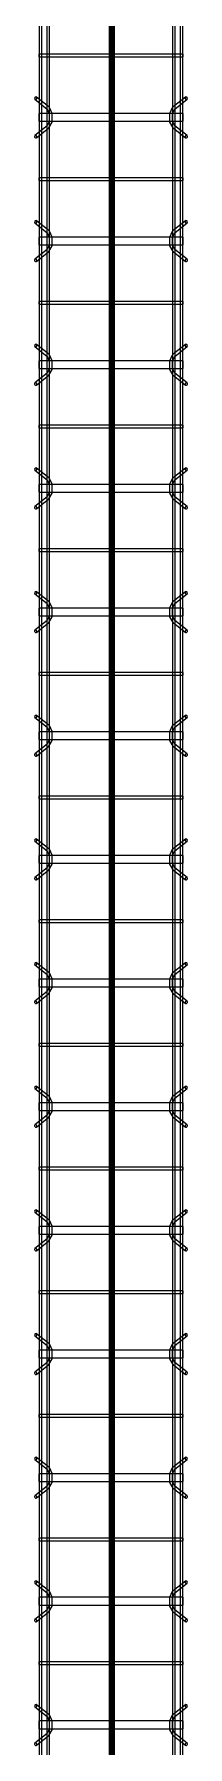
# Model space of a CAD drawing. Header units: inches. Extents: x -19229 to -222, y -6301 to 12387.
# Drawn here: x -3325.4 to -3310.5, y 10649.4 to 10815.6 of the extents above; entities that cross this region are included whole.
import ezdxf

# ---------------------------------------------------------------- set-up
doc = ezdxf.new("R2010")
doc.units = ezdxf.units.IN
doc.header["$MEASUREMENT"] = 0
doc.layers.add('A-GENM', color=13, linetype='Continuous', lineweight=9)
doc.layers.add('S-BEAM', color=12, linetype='Continuous', lineweight=9)

# ---------------------------------------------------------------- blocks, each defined once
blk = doc.blocks.new('Dowel bar assembly - Dowel bar assembly-671876-SLAB ON GROUND JOINTS')
at = {"layer": 'S-BEAM'}
for p, q in [((1628, 1.98), (0, 1.98)), ((0, 1.72), (1628, 1.72)), ((748.02, 2.23), (748.97, 1.03)), ((749.18, 1.19), (748.23, 2.39)), ((749.62, 1.99), (749.62, -12.01)), ((750.38, 1.99), (749.62, 1.99)), ((749.62, 1.99), (750.38, 1.99)), ((750.38, -12.01), (750.38, 1.99)), ((751.76, 2.39), (750.81, 1.19)), ((751.01, 1.03), (751.96, 2.23)), ((755.87, 1.99), (755.87, -12.01)), ((756.13, 1.99), (755.87, 1.99)), ((755.87, 1.99), (756.13, 1.99)), ((756.13, -12.01), (756.13, 1.99)), ((760.02, 2.23), (760.97, 1.03)), ((761.18, 1.19), (760.23, 2.39)), ((761.62, 1.99), (761.62, -12.01)), ((762.38, 1.99), (761.62, 1.99)), ((761.62, 1.99), (762.38, 1.99)), ((762.38, -12.01), (762.38, 1.99)), ((763.76, 2.39), (762.81, 1.19)), ((763.01, 1.03), (763.96, 2.23)), ((767.87, 1.99), (767.87, -12.01)), ((768.13, 1.99), (767.87, 1.99)), ((767.87, 1.99), (768.13, 1.99)), ((768.13, -12.01), (768.13, 1.99)), ((772.02, 2.23), (772.97, 1.03)), ((773.18, 1.19), (772.23, 2.39)), ((773.62, 1.99), (773.62, -12.01)), ((774.38, 1.99), (773.62, 1.99)), ((773.62, 1.99), (774.38, 1.99)), ((774.38, -12.01), (774.38, 1.99)), ((775.76, 2.39), (774.81, 1.19)), ((775.01, 1.03), (775.96, 2.23)), ((779.87, 1.99), (779.87, -12.01)), ((780.13, 1.99), (779.87, 1.99)), ((779.87, 1.99), (780.13, 1.99)), ((780.13, -12.01), (780.13, 1.99)), ((784.02, 2.23), (784.97, 1.03)), ((785.18, 1.19), (784.23, 2.39)), ((785.62, 1.99), (785.62, -12.01)), ((786.38, 1.99), (785.62, 1.99)), ((785.62, 1.99), (786.38, 1.99)), ((786.38, -12.01), (786.38, 1.99)), ((787.76, 2.39), (786.81, 1.19)), ((787.01, 1.03), (787.96, 2.23)), ((791.87, 1.99), (791.87, -12.01)), ((792.13, 1.99), (791.87, 1.99)), ((791.87, 1.99), (792.13, 1.99)), ((792.13, -12.01), (792.13, 1.99)), ((796.02, 2.23), (796.97, 1.03)), ((797.18, 1.19), (796.23, 2.39)), ((797.62, 1.99), (797.62, -12.01)), ((798.38, 1.99), (797.62, 1.99)), ((797.62, 1.99), (798.38, 1.99)), ((798.38, -12.01), (798.38, 1.99)), ((799.76, 2.39), (798.81, 1.19)), ((799.01, 1.03), (799.96, 2.23)), ((803.87, 1.99), (803.87, -12.01)), ((804.13, 1.99), (803.87, 1.99)), ((803.87, 1.99), (804.13, 1.99)), ((804.13, -12.01), (804.13, 1.99)), ((808.02, 2.23), (808.97, 1.03)), ((809.18, 1.19), (808.23, 2.39)), ((809.62, 1.99), (809.62, -12.01)), ((810.38, 1.99), (809.62, 1.99)), ((809.62, 1.99), (810.38, 1.99)), ((810.38, -12.01), (810.38, 1.99)), ((811.76, 2.39), (810.81, 1.19)), ((811.01, 1.03), (811.96, 2.23)), ((815.87, 1.99), (815.87, -12.01)), ((816.13, 1.99), (815.87, 1.99)), ((815.87, 1.99), (816.13, 1.99)), ((816.13, -12.01), (816.13, 1.99)), ((820.02, 2.23), (820.97, 1.03)), ((821.18, 1.19), (820.23, 2.39)), ((821.62, 1.99), (821.62, -12.01)), ((822.38, 1.99), (821.62, 1.99)), ((821.62, 1.99), (822.38, 1.99)), ((822.38, -12.01), (822.38, 1.99)), ((823.76, 2.39), (822.81, 1.19)), ((823.01, 1.03), (823.96, 2.23)), ((827.87, 1.99), (827.87, -12.01)), ((828.13, 1.99), (827.87, 1.99)), ((827.87, 1.99), (828.13, 1.99)), ((828.13, -12.01), (828.13, 1.99)), ((832.02, 2.23), (832.97, 1.03)), ((833.18, 1.19), (832.23, 2.39)), ((833.62, 1.99), (833.62, -12.01)), ((834.38, 1.99), (833.62, 1.99)), ((833.62, 1.99), (834.38, 1.99)), ((834.38, -12.01), (834.38, 1.99)), ((835.76, 2.39), (834.81, 1.19)), ((835.01, 1.03), (835.96, 2.23)), ((839.87, 1.99), (839.87, -12.01)), ((840.13, 1.99), (839.87, 1.99)), ((839.87, 1.99), (840.13, 1.99)), ((840.13, -12.01), (840.13, 1.99)), ((844.02, 2.23), (844.97, 1.03)), ((845.18, 1.19), (844.23, 2.39)), ((845.62, 1.99), (845.62, -12.01)), ((846.38, 1.99), (845.62, 1.99)), ((845.62, 1.99), (846.38, 1.99)), ((846.38, -12.01), (846.38, 1.99)), ((847.76, 2.39), (846.81, 1.19)), ((847.01, 1.03), (847.96, 2.23)), ((851.87, 1.99), (851.87, -12.01)), ((852.13, 1.99), (851.87, 1.99)), ((851.87, 1.99), (852.13, 1.99)), ((852.13, -12.01), (852.13, 1.99)), ((856.02, 2.23), (856.97, 1.03)), ((857.18, 1.19), (856.23, 2.39)), ((857.62, 1.99), (857.62, -12.01)), ((858.38, 1.99), (857.62, 1.99)), ((857.62, 1.99), (858.38, 1.99)), ((858.38, -12.01), (858.38, 1.99)), ((859.76, 2.39), (858.81, 1.19)), ((859.01, 1.03), (859.96, 2.23)), ((863.87, 1.99), (863.87, -12.01)), ((864.13, 1.99), (863.87, 1.99)), ((863.87, 1.99), (864.13, 1.99)), ((864.13, -12.01), (864.13, 1.99)), ((868.02, 2.23), (868.97, 1.03)), ((869.18, 1.19), (868.23, 2.39)), ((869.62, 1.99), (869.62, -12.01)), ((870.38, 1.99), (869.62, 1.99)), ((869.62, 1.99), (870.38, 1.99)), ((870.38, -12.01), (870.38, 1.99)), ((871.76, 2.39), (870.81, 1.19)), ((871.01, 1.03), (871.96, 2.23)), ((875.87, 1.99), (875.87, -12.01)), ((876.13, 1.99), (875.87, 1.99)), ((875.87, 1.99), (876.13, 1.99)), ((876.13, -12.01), (876.13, 1.99)), ((880.02, 2.23), (880.97, 1.03)), ((881.18, 1.19), (880.23, 2.39)), ((881.62, 1.99), (881.62, -12.01)), ((882.38, 1.99), (881.62, 1.99)), ((881.62, 1.99), (882.38, 1.99)), ((882.38, -12.01), (882.38, 1.99)), ((883.76, 2.39), (882.81, 1.19)), ((883.01, 1.03), (883.96, 2.23)), ((887.87, 1.99), (887.87, -12.01)), ((888.13, 1.99), (887.87, 1.99)), ((887.87, 1.99), (888.13, 1.99)), ((888.13, -12.01), (888.13, 1.99)), ((892.02, 2.23), (892.97, 1.03)), ((893.18, 1.19), (892.23, 2.39)), ((893.62, 1.99), (893.62, -12.01)), ((894.38, 1.99), (893.62, 1.99)), ((893.62, 1.99), (894.38, 1.99)), ((894.38, -12.01), (894.38, 1.99)), ((895.76, 2.39), (894.81, 1.19)), ((895.01, 1.03), (895.96, 2.23)), ((899.87, 1.99), (899.87, -12.01)), ((900.13, 1.99), (899.87, 1.99)), ((899.87, 1.99), (900.13, 1.99)), ((900.13, -12.01), (900.13, 1.99)), ((904.02, 2.23), (904.97, 1.03)), ((905.18, 1.19), (904.23, 2.39)), ((905.62, 1.99), (905.62, -12.01)), ((906.38, 1.99), (905.62, 1.99)), ((905.62, 1.99), (906.38, 1.99)), ((906.38, -12.01), (906.38, 1.99)), ((907.76, 2.39), (906.81, 1.19)), ((907.01, 1.03), (907.96, 2.23)), ((911.87, 1.99), (911.87, -12.01)), ((912.13, 1.99), (911.87, 1.99)), ((911.87, 1.99), (912.13, 1.99)), ((912.13, -12.01), (912.13, 1.99)), ((1628, 1.25), (0, 1.25)), ((0, 0.99), (1628, 0.99)), ((1628, -11.01), (0, -11.01)), ((0, -11.27), (1628, -11.27)), ((748.97, -11.05), (748.02, -12.25)), ((748.23, -12.41), (749.18, -11.21)), ((750.81, -11.21), (751.76, -12.41)), ((751.96, -12.25), (751.01, -11.05)), ((760.97, -11.05), (760.02, -12.25)), ((760.23, -12.41), (761.18, -11.21)), ((762.81, -11.21), (763.76, -12.41)), ((763.96, -12.25), (763.01, -11.05)), ((772.97, -11.05), (772.02, -12.25)), ((772.23, -12.41), (773.18, -11.21)), ((774.81, -11.21), (775.76, -12.41)), ((775.96, -12.25), (775.01, -11.05)), ((784.97, -11.05), (784.02, -12.25)), ((784.23, -12.41), (785.18, -11.21)), ((786.81, -11.21), (787.76, -12.41)), ((787.96, -12.25), (787.01, -11.05)), ((796.97, -11.05), (796.02, -12.25)), ((796.23, -12.41), (797.18, -11.21)), ((798.81, -11.21), (799.76, -12.41)), ((799.96, -12.25), (799.01, -11.05)), ((808.97, -11.05), (808.02, -12.25)), ((808.23, -12.41), (809.18, -11.21)), ((810.81, -11.21), (811.76, -12.41)), ((811.96, -12.25), (811.01, -11.05)), ((820.97, -11.05), (820.02, -12.25)), ((820.23, -12.41), (821.18, -11.21)), ((822.81, -11.21), (823.76, -12.41)), ((823.96, -12.25), (823.01, -11.05)), ((832.97, -11.05), (832.02, -12.25)), ((832.23, -12.41), (833.18, -11.21)), ((834.81, -11.21), (835.76, -12.41)), ((835.96, -12.25), (835.01, -11.05)), ((844.97, -11.05), (844.02, -12.25)), ((844.23, -12.41), (845.18, -11.21)), ((846.81, -11.21), (847.76, -12.41)), ((847.96, -12.25), (847.01, -11.05)), ((856.97, -11.05), (856.02, -12.25)), ((856.23, -12.41), (857.18, -11.21)), ((858.81, -11.21), (859.76, -12.41)), ((859.96, -12.25), (859.01, -11.05)), ((868.97, -11.05), (868.02, -12.25)), ((868.23, -12.41), (869.18, -11.21)), ((870.81, -11.21), (871.76, -12.41)), ((871.96, -12.25), (871.01, -11.05)), ((880.97, -11.05), (880.02, -12.25)), ((880.23, -12.41), (881.18, -11.21)), ((882.81, -11.21), (883.76, -12.41)), ((883.96, -12.25), (883.01, -11.05)), ((892.97, -11.05), (892.02, -12.25)), ((892.23, -12.41), (893.18, -11.21)), ((894.81, -11.21), (895.76, -12.41)), ((895.96, -12.25), (895.01, -11.05)), ((904.97, -11.05), (904.02, -12.25)), ((904.23, -12.41), (905.18, -11.21)), ((906.81, -11.21), (907.76, -12.41)), ((907.96, -12.25), (907.01, -11.05)), ((1628, -11.74), (0, -11.74)), ((0, -12), (1628, -12)), ((750.38, -12.01), (749.62, -12.01)), ((749.62, -12.01), (750.38, -12.01)), ((756.13, -12.01), (755.87, -12.01)), ((755.87, -12.01), (756.13, -12.01)), ((762.38, -12.01), (761.62, -12.01)), ((761.62, -12.01), (762.38, -12.01)), ((768.13, -12.01), (767.87, -12.01)), ((767.87, -12.01), (768.13, -12.01)), ((774.38, -12.01), (773.62, -12.01)), ((773.62, -12.01), (774.38, -12.01)), ((780.13, -12.01), (779.87, -12.01)), ((779.87, -12.01), (780.13, -12.01)), ((786.38, -12.01), (785.62, -12.01)), ((785.62, -12.01), (786.38, -12.01)), ((792.13, -12.01), (791.87, -12.01)), ((791.87, -12.01), (792.13, -12.01)), ((798.38, -12.01), (797.62, -12.01)), ((797.62, -12.01), (798.38, -12.01)), ((804.13, -12.01), (803.87, -12.01)), ((803.87, -12.01), (804.13, -12.01)), ((810.38, -12.01), (809.62, -12.01)), ((809.62, -12.01), (810.38, -12.01)), ((816.13, -12.01), (815.87, -12.01)), ((815.87, -12.01), (816.13, -12.01)), ((822.38, -12.01), (821.62, -12.01)), ((821.62, -12.01), (822.38, -12.01)), ((828.13, -12.01), (827.87, -12.01)), ((827.87, -12.01), (828.13, -12.01)), ((834.38, -12.01), (833.62, -12.01)), ((833.62, -12.01), (834.38, -12.01)), ((840.13, -12.01), (839.87, -12.01)), ((839.87, -12.01), (840.13, -12.01)), ((846.38, -12.01), (845.62, -12.01)), ((845.62, -12.01), (846.38, -12.01)), ((852.13, -12.01), (851.87, -12.01)), ((851.87, -12.01), (852.13, -12.01)), ((858.38, -12.01), (857.62, -12.01)), ((857.62, -12.01), (858.38, -12.01)), ((864.13, -12.01), (863.87, -12.01)), ((863.87, -12.01), (864.13, -12.01)), ((870.38, -12.01), (869.62, -12.01)), ((869.62, -12.01), (870.38, -12.01)), ((876.13, -12.01), (875.87, -12.01)), ((875.87, -12.01), (876.13, -12.01)), ((882.38, -12.01), (881.62, -12.01)), ((881.62, -12.01), (882.38, -12.01)), ((888.13, -12.01), (887.87, -12.01)), ((887.87, -12.01), (888.13, -12.01)), ((894.38, -12.01), (893.62, -12.01)), ((893.62, -12.01), (894.38, -12.01)), ((900.13, -12.01), (899.87, -12.01)), ((899.87, -12.01), (900.13, -12.01)), ((906.38, -12.01), (905.62, -12.01)), ((905.62, -12.01), (906.38, -12.01)), ((912.13, -12.01), (911.87, -12.01)), ((911.87, -12.01), (912.13, -12.01))]:
    blk.add_line(p, q, dxfattribs=at)
at = {"layer": 'S-BEAM', "flags": 128}
for points in [[(748.97, 1.03), (749.53, 0.73), (750.39, 0.72), (750.97, 0.99), (751.01, 1.03)], [(749.18, 1.19), (749.62, 0.97), (750.38, 0.98), (750.81, 1.19)], [(760.97, 1.03), (761.53, 0.73), (762.39, 0.72), (762.97, 0.99), (763.01, 1.03)], [(761.18, 1.19), (761.62, 0.97), (762.38, 0.98), (762.81, 1.19)], [(772.97, 1.03), (773.53, 0.73), (774.39, 0.72), (774.97, 0.99), (775.01, 1.03)], [(773.18, 1.19), (773.62, 0.97), (774.38, 0.98), (774.81, 1.19)], [(784.97, 1.03), (785.53, 0.73), (786.39, 0.72), (786.97, 0.99), (787.01, 1.03)], [(785.18, 1.19), (785.62, 0.97), (786.38, 0.98), (786.81, 1.19)], [(796.97, 1.03), (797.53, 0.73), (798.39, 0.72), (798.97, 0.99), (799.01, 1.03)], [(797.18, 1.19), (797.62, 0.97), (798.38, 0.98), (798.81, 1.19)], [(808.97, 1.03), (809.53, 0.73), (810.39, 0.72), (810.97, 0.99), (811.01, 1.03)], [(809.18, 1.19), (809.62, 0.97), (810.38, 0.98), (810.81, 1.19)], [(820.97, 1.03), (821.53, 0.73), (822.39, 0.72), (822.97, 0.99), (823.01, 1.03)], [(821.18, 1.19), (821.62, 0.97), (822.38, 0.98), (822.81, 1.19)], [(832.97, 1.03), (833.53, 0.73), (834.39, 0.72), (834.97, 0.99), (835.01, 1.03)], [(833.18, 1.19), (833.62, 0.97), (834.38, 0.98), (834.81, 1.19)], [(844.97, 1.03), (845.53, 0.73), (846.39, 0.72), (846.97, 0.99), (847.01, 1.03)], [(845.18, 1.19), (845.62, 0.97), (846.38, 0.98), (846.81, 1.19)], [(856.97, 1.03), (857.53, 0.73), (858.39, 0.72), (858.97, 0.99), (859.01, 1.03)], [(857.18, 1.19), (857.62, 0.97), (858.38, 0.98), (858.81, 1.19)], [(868.97, 1.03), (869.53, 0.73), (870.39, 0.72), (870.97, 0.99), (871.01, 1.03)], [(869.18, 1.19), (869.62, 0.97), (870.38, 0.98), (870.81, 1.19)], [(880.97, 1.03), (881.53, 0.73), (882.39, 0.72), (882.97, 0.99), (883.01, 1.03)], [(881.18, 1.19), (881.62, 0.97), (882.38, 0.98), (882.81, 1.19)], [(892.97, 1.03), (893.53, 0.73), (894.39, 0.72), (894.97, 0.99), (895.01, 1.03)], [(893.18, 1.19), (893.62, 0.97), (894.38, 0.98), (894.81, 1.19)], [(904.97, 1.03), (905.53, 0.73), (906.39, 0.72), (906.97, 0.99), (907.01, 1.03)], [(905.18, 1.19), (905.62, 0.97), (906.38, 0.98), (906.81, 1.19)], [(748.97, -11.05), (749.53, -10.75), (750.39, -10.74), (750.97, -11.01), (751.01, -11.05)], [(749.18, -11.21), (749.62, -10.99), (750.38, -11), (750.81, -11.21)], [(760.97, -11.05), (761.53, -10.75), (762.39, -10.74), (762.97, -11.01), (763.01, -11.05)], [(761.18, -11.21), (761.62, -10.99), (762.38, -11), (762.81, -11.21)], [(772.97, -11.05), (773.53, -10.75), (774.39, -10.74), (774.97, -11.01), (775.01, -11.05)], [(773.18, -11.21), (773.62, -10.99), (774.38, -11), (774.81, -11.21)], [(784.97, -11.05), (785.53, -10.75), (786.39, -10.74), (786.97, -11.01), (787.01, -11.05)], [(785.18, -11.21), (785.62, -10.99), (786.38, -11), (786.81, -11.21)], [(796.97, -11.05), (797.53, -10.75), (798.39, -10.74), (798.97, -11.01), (799.01, -11.05)], [(797.18, -11.21), (797.62, -10.99), (798.38, -11), (798.81, -11.21)], [(808.97, -11.05), (809.53, -10.75), (810.39, -10.74), (810.97, -11.01), (811.01, -11.05)], [(809.18, -11.21), (809.62, -10.99), (810.38, -11), (810.81, -11.21)], [(820.97, -11.05), (821.53, -10.75), (822.39, -10.74), (822.97, -11.01), (823.01, -11.05)], [(821.18, -11.21), (821.62, -10.99), (822.38, -11), (822.81, -11.21)], [(832.97, -11.05), (833.53, -10.75), (834.39, -10.74), (834.97, -11.01), (835.01, -11.05)], [(833.18, -11.21), (833.62, -10.99), (834.38, -11), (834.81, -11.21)], [(844.97, -11.05), (845.53, -10.75), (846.39, -10.74), (846.97, -11.01), (847.01, -11.05)], [(845.18, -11.21), (845.62, -10.99), (846.38, -11), (846.81, -11.21)], [(856.97, -11.05), (857.53, -10.75), (858.39, -10.74), (858.97, -11.01), (859.01, -11.05)], [(857.18, -11.21), (857.62, -10.99), (858.38, -11), (858.81, -11.21)], [(868.97, -11.05), (869.53, -10.75), (870.39, -10.74), (870.97, -11.01), (871.01, -11.05)], [(869.18, -11.21), (869.62, -10.99), (870.38, -11), (870.81, -11.21)], [(880.97, -11.05), (881.53, -10.75), (882.39, -10.74), (882.97, -11.01), (883.01, -11.05)], [(881.18, -11.21), (881.62, -10.99), (882.38, -11), (882.81, -11.21)], [(892.97, -11.05), (893.53, -10.75), (894.39, -10.74), (894.97, -11.01), (895.01, -11.05)], [(893.18, -11.21), (893.62, -10.99), (894.38, -11), (894.81, -11.21)], [(904.97, -11.05), (905.53, -10.75), (906.39, -10.74), (906.97, -11.01), (907.01, -11.05)], [(905.18, -11.21), (905.62, -10.99), (906.38, -11), (906.81, -11.21)]]:
    blk.add_lwpolyline(points, dxfattribs=at)
at = {"layer": 'S-BEAM'}
for centre, major_axis, start_param, end_param in [((748.12, 2.31), (0.101, 0.08), 5.709265, 8.850858), ((748.12, 2.31), (0.101, 0.08), 2.567673, 5.709265), ((751.86, 2.31), (-0.101, 0.08), 3.715513, 6.857105), ((751.86, 2.31), (-0.101, 0.08), 0.57392, 3.715513), ((760.12, 2.31), (0.101, 0.08), 5.709265, 8.850858), ((760.12, 2.31), (0.101, 0.08), 2.567673, 5.709265), ((763.86, 2.31), (-0.101, 0.08), 3.715513, 6.857105), ((763.86, 2.31), (-0.101, 0.08), 0.57392, 3.715513), ((772.12, 2.31), (0.101, 0.08), 5.709265, 8.850858), ((772.12, 2.31), (0.101, 0.08), 2.567673, 5.709265), ((775.86, 2.31), (-0.101, 0.08), 3.715513, 6.857105), ((775.86, 2.31), (-0.101, 0.08), 0.57392, 3.715513), ((784.12, 2.31), (0.101, 0.08), 5.709265, 8.850858), ((784.12, 2.31), (0.101, 0.08), 2.567673, 5.709265), ((787.86, 2.31), (-0.101, 0.08), 3.715513, 6.857105), ((787.86, 2.31), (-0.101, 0.08), 0.57392, 3.715513), ((796.12, 2.31), (0.101, 0.08), 5.709265, 8.850858), ((796.12, 2.31), (0.101, 0.08), 2.567673, 5.709265), ((799.86, 2.31), (-0.101, 0.08), 3.715513, 6.857105), ((799.86, 2.31), (-0.101, 0.08), 0.57392, 3.715513), ((808.12, 2.31), (0.101, 0.08), 5.709265, 8.850858), ((808.12, 2.31), (0.101, 0.08), 2.567673, 5.709265), ((811.86, 2.31), (-0.101, 0.08), 3.715513, 6.857105), ((811.86, 2.31), (-0.101, 0.08), 0.57392, 3.715513), ((820.12, 2.31), (0.101, 0.08), 5.709265, 8.850858), ((820.12, 2.31), (0.101, 0.08), 2.567673, 5.709265), ((823.86, 2.31), (-0.101, 0.08), 3.715513, 6.857105), ((823.86, 2.31), (-0.101, 0.08), 0.57392, 3.715513), ((832.12, 2.31), (0.101, 0.08), 5.709265, 8.850858), ((832.12, 2.31), (0.101, 0.08), 2.567673, 5.709265), ((835.86, 2.31), (-0.101, 0.08), 3.715513, 6.857105), ((835.86, 2.31), (-0.101, 0.08), 0.57392, 3.715513), ((844.12, 2.31), (0.101, 0.08), 5.709265, 8.850858), ((844.12, 2.31), (0.101, 0.08), 2.567673, 5.709265), ((847.86, 2.31), (-0.101, 0.08), 3.715513, 6.857105), ((847.86, 2.31), (-0.101, 0.08), 0.57392, 3.715513), ((856.12, 2.31), (0.101, 0.08), 5.709265, 8.850858), ((856.12, 2.31), (0.101, 0.08), 2.567673, 5.709265), ((859.86, 2.31), (-0.101, 0.08), 3.715513, 6.857105), ((859.86, 2.31), (-0.101, 0.08), 0.57392, 3.715513), ((868.12, 2.31), (0.101, 0.08), 5.709265, 8.850858), ((868.12, 2.31), (0.101, 0.08), 2.567673, 5.709265), ((871.86, 2.31), (-0.101, 0.08), 3.715513, 6.857105), ((871.86, 2.31), (-0.101, 0.08), 0.57392, 3.715513), ((880.12, 2.31), (0.101, 0.08), 5.709265, 8.850858), ((880.12, 2.31), (0.101, 0.08), 2.567673, 5.709265), ((883.86, 2.31), (-0.101, 0.08), 3.715513, 6.857105), ((883.86, 2.31), (-0.101, 0.08), 0.57392, 3.715513), ((892.12, 2.31), (0.101, 0.08), 5.709265, 8.850858), ((892.12, 2.31), (0.101, 0.08), 2.567673, 5.709265), ((895.86, 2.31), (-0.101, 0.08), 3.715513, 6.857105), ((895.86, 2.31), (-0.101, 0.08), 0.57392, 3.715513), ((904.12, 2.31), (0.101, 0.08), 5.709265, 8.850858), ((904.12, 2.31), (0.101, 0.08), 2.567673, 5.709265), ((907.86, 2.31), (-0.101, 0.08), 3.715513, 6.857105), ((907.86, 2.31), (-0.101, 0.08), 0.57392, 3.715513), ((748.12, -12.33), (-0.101, 0.08), 3.715513, 6.857105), ((748.12, -12.33), (-0.101, 0.08), 0.57392, 3.715513), ((751.86, -12.33), (0.101, 0.08), 5.709265, 8.850858), ((751.86, -12.33), (0.101, 0.08), 2.567673, 5.709265), ((760.12, -12.33), (-0.101, 0.08), 3.715513, 6.857105), ((760.12, -12.33), (-0.101, 0.08), 0.57392, 3.715513), ((763.86, -12.33), (0.101, 0.08), 5.709265, 8.850858), ((763.86, -12.33), (0.101, 0.08), 2.567673, 5.709265), ((772.12, -12.33), (-0.101, 0.08), 3.715513, 6.857105), ((772.12, -12.33), (-0.101, 0.08), 0.57392, 3.715513), ((775.86, -12.33), (0.101, 0.08), 5.709265, 8.850858), ((775.86, -12.33), (0.101, 0.08), 2.567673, 5.709265), ((784.12, -12.33), (-0.101, 0.08), 3.715513, 6.857105), ((784.12, -12.33), (-0.101, 0.08), 0.57392, 3.715513), ((787.86, -12.33), (0.101, 0.08), 5.709265, 8.850858), ((787.86, -12.33), (0.101, 0.08), 2.567673, 5.709265), ((796.12, -12.33), (-0.101, 0.08), 3.715513, 6.857105), ((796.12, -12.33), (-0.101, 0.08), 0.57392, 3.715513), ((799.86, -12.33), (0.101, 0.08), 5.709265, 8.850858), ((799.86, -12.33), (0.101, 0.08), 2.567673, 5.709265), ((808.12, -12.33), (-0.101, 0.08), 3.715513, 6.857105), ((808.12, -12.33), (-0.101, 0.08), 0.57392, 3.715513), ((811.86, -12.33), (0.101, 0.08), 5.709265, 8.850858), ((811.86, -12.33), (0.101, 0.08), 2.567673, 5.709265), ((820.12, -12.33), (-0.101, 0.08), 3.715513, 6.857105), ((820.12, -12.33), (-0.101, 0.08), 0.57392, 3.715513), ((823.86, -12.33), (0.101, 0.08), 5.709265, 8.850858), ((823.86, -12.33), (0.101, 0.08), 2.567673, 5.709265), ((832.12, -12.33), (-0.101, 0.08), 3.715513, 6.857105), ((832.12, -12.33), (-0.101, 0.08), 0.57392, 3.715513), ((835.86, -12.33), (0.101, 0.08), 5.709265, 8.850858), ((835.86, -12.33), (0.101, 0.08), 2.567673, 5.709265), ((844.12, -12.33), (-0.101, 0.08), 3.715513, 6.857105), ((844.12, -12.33), (-0.101, 0.08), 0.57392, 3.715513), ((847.86, -12.33), (0.101, 0.08), 5.709265, 8.850858), ((847.86, -12.33), (0.101, 0.08), 2.567673, 5.709265), ((856.12, -12.33), (-0.101, 0.08), 3.715513, 6.857105), ((856.12, -12.33), (-0.101, 0.08), 0.57392, 3.715513), ((859.86, -12.33), (0.101, 0.08), 5.709265, 8.850858), ((859.86, -12.33), (0.101, 0.08), 2.567673, 5.709265), ((868.12, -12.33), (-0.101, 0.08), 3.715513, 6.857105), ((868.12, -12.33), (-0.101, 0.08), 0.57392, 3.715513), ((871.86, -12.33), (0.101, 0.08), 5.709265, 8.850858), ((871.86, -12.33), (0.101, 0.08), 2.567673, 5.709265), ((880.12, -12.33), (-0.101, 0.08), 3.715513, 6.857105), ((880.12, -12.33), (-0.101, 0.08), 0.57392, 3.715513), ((883.86, -12.33), (0.101, 0.08), 5.709265, 8.850858), ((883.86, -12.33), (0.101, 0.08), 2.567673, 5.709265), ((892.12, -12.33), (-0.101, 0.08), 3.715513, 6.857105), ((892.12, -12.33), (-0.101, 0.08), 0.57392, 3.715513), ((895.86, -12.33), (0.101, 0.08), 5.709265, 8.850858), ((895.86, -12.33), (0.101, 0.08), 2.567673, 5.709265), ((904.12, -12.33), (-0.101, 0.08), 3.715513, 6.857105), ((904.12, -12.33), (-0.101, 0.08), 0.57392, 3.715513), ((907.86, -12.33), (0.101, 0.08), 5.709265, 8.850858), ((907.86, -12.33), (0.101, 0.08), 2.567673, 5.709265)]:
    blk.add_ellipse(centre, major_axis=major_axis, ratio=0.816528, start_param=start_param, end_param=end_param, dxfattribs=at)

msp = doc.modelspace()

# ---------------------------------------------------------------- linework, layer by layer
at = {"layer": 'A-GENM'}
for p, q in [((-3318.07292, 9901.1894), (-3318.07292, 11535.1894)), ((-3318.01315, 11535.1894), (-3318.01315, 9901.1894)), ((-3318.01315, 11535.1894), (-3318.01315, 9901.1894)), ((-3317.99529, 11535.1894), (-3317.99529, 9901.1894)), ((-3317.98604, 9901.1894), (-3317.98604, 11535.1894)), ((-3317.97378, 9901.1894), (-3317.97378, 11535.1894)), ((-3317.97378, 11535.1894), (-3317.97378, 9901.1894)), ((-3317.90841, 9901.1894), (-3317.90841, 11535.1894)), ((-3317.85974, 9901.1894), (-3317.85974, 11535.1894)), ((-3317.77286, 11535.1894), (-3317.77286, 9901.1894)), ((-3317.65882, 9901.1894), (-3317.65882, 11535.1894)), ((-3317.65882, 9901.1894), (-3317.65882, 11535.1894)), ((-3317.65125, 9901.1894), (-3317.65125, 11535.1894)), ((-3317.64972, 9901.1894), (-3317.64972, 11535.1894)), ((-3317.61944, 11535.1894), (-3317.61944, 9901.1894)), ((-3317.61944, 11535.1894), (-3317.61944, 9901.1894)), ((-3317.56436, 9901.1894), (-3317.56436, 11535.1894)), ((-3317.56284, 9901.1894), (-3317.56284, 11535.1894))]:
    msp.add_line(p, q, dxfattribs=at)

# ---------------------------------------------------------------- block references
at = {"layer": 'S-BEAM', "rotation": 89.99999999999991}
msp.add_blockref('Dowel bar assembly - Dowel bar assembly-671876-SLAB ON GROUND JOINTS', (-3322.92348, 9901.50636), dxfattribs=at)

doc.saveas('drawing.dxf')
